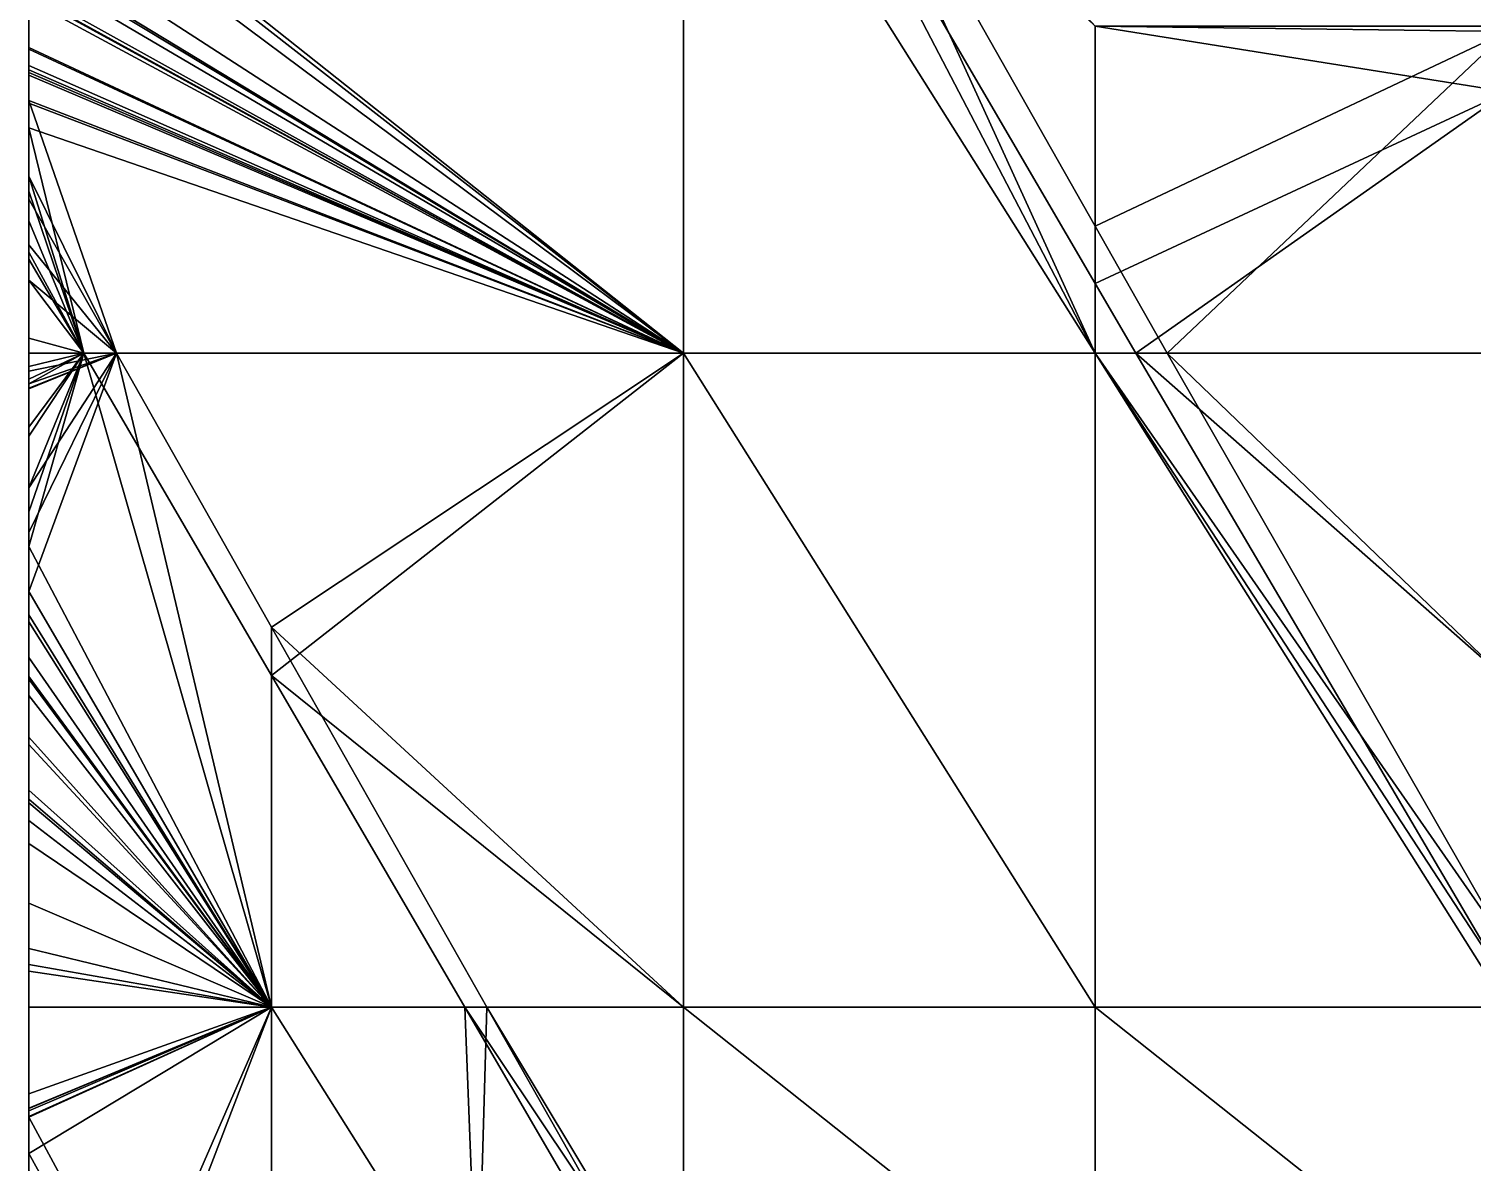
# Model space of a CAD drawing. Extents: x 376891 to 377036, y 6958800 to 6959083.
# Drawn here: x 376891.1 to 376947.2, y 6958863 to 6958907 of the extents above; entities that cross this region are included whole.
import ezdxf

# ---------------------------------------------------------------- set-up
doc = ezdxf.new("R2010")
doc.units = 0
doc.layers.add('FM2', color=7, linetype='CONTINUOUS')

msp = doc.modelspace()

# ---------------------------------------------------------------- linework, layer by layer
at = {"layer": 'FM2'}
for points in [[(376916.548, 6958894.42, 266.802), (376916.548, 6958919.819, 273.922), (376891.119, 6958914.603, 259.925)], [(376916.548, 6958919.819, 274.733), (376916.548, 6958894.42, 267.415), (376891.119, 6958914.603, 260.709)], [(376916.548, 6958919.819, 273.922), (376916.548, 6958894.42, 266.802), (376932.548, 6958894.42, 274.703)], [(376932.548, 6958894.42, 274.703), (376920.939, 6958919.819, 276.088), (376916.548, 6958919.819, 273.922)], [(376932.548, 6958894.42, 275.308), (376916.548, 6958894.42, 267.415), (376916.548, 6958919.819, 274.733)], [(376916.548, 6958919.819, 274.733), (376919.302, 6958919.819, 276.088), (376932.548, 6958894.42, 275.308)], [(376932.548, 6958907.119, 278.964), (376932.548, 6958897.131, 276.088), (376919.302, 6958919.819, 276.088)], [(376919.302, 6958919.819, 276.088), (376932.548, 6958897.131, 276.088), (376932.548, 6958894.42, 275.308)], [(376920.939, 6958919.819, 276.088), (376932.548, 6958899.356, 276.088), (376932.548, 6958907.119, 278.267)], [(376932.548, 6958894.42, 274.703), (376932.548, 6958899.356, 276.088), (376920.939, 6958919.819, 276.088)], [(376916.548, 6958894.42, 266.802), (376891.119, 6958914.603, 259.925), (376891.119, 6958913.39, 259.583)], [(376891.119, 6958914.603, 260.709), (376916.548, 6958894.42, 267.415), (376891.119, 6958914.235, 260.602)], [(376891.119, 6958914.235, 260.602), (376916.548, 6958894.42, 267.415), (376891.119, 6958913.39, 260.358)], [(376891.119, 6958909.833, 258.582), (376916.548, 6958894.42, 266.802), (376891.119, 6958913.39, 259.583)], [(376891.119, 6958910.876, 259.631), (376891.119, 6958913.39, 260.358), (376916.548, 6958894.42, 267.415)], [(376891.119, 6958910.876, 259.631), (376916.548, 6958894.42, 267.415), (376891.119, 6958909.737, 259.302)], [(376891.119, 6958909.833, 258.582), (376891.119, 6958909.357, 258.449), (376916.548, 6958894.42, 266.802)], [(376891.119, 6958909.737, 259.302), (376916.548, 6958894.42, 267.415), (376891.119, 6958909.357, 259.192)], [(376891.119, 6958908.339, 258.162), (376916.548, 6958894.42, 266.802), (376891.119, 6958909.357, 258.449)], [(376891.119, 6958909.357, 259.192), (376916.548, 6958894.42, 267.415), (376891.119, 6958908.541, 258.957)], [(376891.119, 6958908.541, 258.957), (376916.548, 6958894.42, 267.415), (376891.119, 6958908.376, 258.909)], [(376891.119, 6958908.376, 258.909), (376891.119, 6958906.229, 258.288), (376891.119, 6958908.134, 258.104)], [(376891.119, 6958908.376, 258.909), (376916.548, 6958894.42, 267.415), (376891.119, 6958906.229, 258.288)], [(376891.119, 6958908.134, 258.104), (376916.548, 6958894.42, 266.802), (376891.119, 6958908.339, 258.162)], [(376891.119, 6958908.134, 258.104), (376891.119, 6958905.593, 258.104), (376891.119, 6958906.291, 257.586)], [(376891.119, 6958906.229, 258.288), (376891.119, 6958905.593, 258.104), (376891.119, 6958908.134, 258.104)], [(376916.548, 6958894.42, 266.802), (376891.119, 6958908.134, 258.104), (376891.119, 6958906.291, 257.586)], [(376932.548, 6958907.119, 278.267), (376932.548, 6958899.356, 276.088), (376948.548, 6958906.91, 286.168)], [(376948.548, 6958906.91, 286.168), (376948.548, 6958907.119, 286.227), (376932.548, 6958907.119, 278.267)], [(376948.548, 6958904.568, 286.168), (376932.548, 6958897.131, 276.088), (376932.548, 6958907.119, 278.964)], [(376932.548, 6958907.119, 278.964), (376948.548, 6958907.119, 286.904), (376948.548, 6958904.568, 286.168)], [(376932.548, 6958899.356, 276.088), (376935.342, 6958894.42, 276.088), (376948.548, 6958906.91, 286.168)], [(376935.342, 6958894.42, 276.088), (376948.548, 6958894.42, 282.644), (376948.548, 6958906.91, 286.168)], [(376891.119, 6958906.291, 257.586), (376891.119, 6958905.593, 258.104), (376891.119, 6958905.419, 258.054)], [(376891.119, 6958906.291, 257.586), (376891.119, 6958905.419, 258.054), (376891.119, 6958905.324, 257.314)], [(376891.119, 6958905.324, 257.314), (376916.548, 6958894.42, 266.802), (376891.119, 6958906.291, 257.586)], [(376891.119, 6958906.229, 258.288), (376916.548, 6958894.42, 267.415), (376891.119, 6958905.593, 258.104)], [(376916.548, 6958894.42, 267.415), (376891.119, 6958905.419, 258.054), (376891.119, 6958905.593, 258.104)], [(376891.119, 6958905.324, 257.314), (376891.119, 6958905.419, 258.054), (376891.119, 6958905.324, 258.027)], [(376916.548, 6958894.42, 267.415), (376891.119, 6958905.324, 258.027), (376891.119, 6958905.419, 258.054)], [(376891.119, 6958905.324, 258.027), (376891.119, 6958905.216, 257.995), (376891.119, 6958905.324, 257.314)], [(376891.119, 6958904.233, 257.007), (376891.119, 6958905.324, 257.314), (376891.119, 6958905.216, 257.995)], [(376891.119, 6958904.233, 257.007), (376916.548, 6958894.42, 266.802), (376891.119, 6958905.324, 257.314)], [(376916.548, 6958894.42, 267.415), (376891.119, 6958905.216, 257.995), (376891.119, 6958905.324, 258.027)], [(376891.119, 6958905.216, 257.995), (376891.119, 6958904.124, 257.68), (376891.119, 6958904.233, 257.007)], [(376916.548, 6958894.42, 267.415), (376891.119, 6958904.124, 257.68), (376891.119, 6958905.216, 257.995)], [(376948.548, 6958904.568, 286.168), (376934.125, 6958894.42, 276.088), (376932.548, 6958897.131, 276.088)], [(376948.548, 6958904.568, 286.168), (376948.548, 6958894.42, 283.238), (376934.125, 6958894.42, 276.088)], [(376891.119, 6958904.124, 257.68), (376891.119, 6958903.17, 257.404), (376891.119, 6958904.233, 257.007)], [(376891.119, 6958903.17, 257.404), (376891.119, 6958901.292, 256.18), (376891.119, 6958904.233, 257.007)], [(376891.119, 6958901.292, 256.18), (376894.527, 6958894.42, 255.93), (376891.119, 6958904.233, 257.007)], [(376894.527, 6958894.42, 255.93), (376916.548, 6958894.42, 266.802), (376891.119, 6958904.233, 257.007)], [(376891.119, 6958904.124, 257.68), (376916.548, 6958894.42, 267.415), (376891.119, 6958903.17, 257.404)], [(376891.119, 6958901.292, 256.18), (376891.119, 6958903.17, 257.404), (376891.119, 6958901.292, 256.861)], [(376891.119, 6958901.292, 256.861), (376891.119, 6958903.17, 257.404), (376893.256, 6958894.42, 255.93)], [(376891.119, 6958903.17, 257.404), (376916.548, 6958894.42, 267.415), (376893.256, 6958894.42, 255.93)], [(376891.119, 6958901.292, 256.861), (376891.119, 6958900.715, 256.695), (376891.119, 6958901.292, 256.18)], [(376891.119, 6958900.715, 256.695), (376891.119, 6958900.402, 255.93), (376891.119, 6958901.292, 256.18)], [(376891.119, 6958900.402, 255.93), (376894.527, 6958894.42, 255.93), (376891.119, 6958901.292, 256.18)], [(376891.119, 6958900.715, 256.695), (376891.119, 6958901.292, 256.861), (376893.256, 6958894.42, 255.93)], [(376891.119, 6958900.402, 255.93), (376891.119, 6958900.715, 256.695), (376891.119, 6958899.556, 256.36)], [(376891.119, 6958900.715, 256.695), (376893.256, 6958894.42, 255.93), (376891.119, 6958899.556, 256.36)], [(376891.119, 6958900.402, 255.93), (376891.119, 6958899.556, 256.36), (376891.119, 6958898.633, 255.432)], [(376891.119, 6958898.633, 255.432), (376894.527, 6958894.42, 255.93), (376891.119, 6958900.402, 255.93)], [(376891.119, 6958899.556, 256.36), (376891.119, 6958898.337, 256.008), (376891.119, 6958898.633, 255.432)], [(376891.119, 6958899.556, 256.36), (376893.256, 6958894.42, 255.93), (376891.119, 6958898.337, 256.008)], [(376935.342, 6958894.42, 276.088), (376932.548, 6958899.356, 276.088), (376932.548, 6958894.42, 274.703)], [(376891.119, 6958898.633, 255.432), (376891.119, 6958898.337, 256.008), (376891.119, 6958898.067, 255.93)], [(376891.119, 6958898.633, 255.432), (376891.119, 6958898.067, 255.93), (376891.119, 6958897.259, 255.045)], [(376891.119, 6958897.259, 255.045), (376894.527, 6958894.42, 255.93), (376891.119, 6958898.633, 255.432)], [(376891.119, 6958898.337, 256.008), (376893.256, 6958894.42, 255.93), (376891.119, 6958898.067, 255.93)], [(376891.119, 6958897.259, 255.045), (376891.119, 6958898.067, 255.93), (376891.119, 6958897.259, 255.696)], [(376891.119, 6958898.067, 255.93), (376893.256, 6958894.42, 255.93), (376891.119, 6958897.259, 255.696)], [(376891.119, 6958897.259, 255.045), (376891.119, 6958897.259, 255.696), (376891.119, 6958895.008, 255.045)], [(376891.119, 6958897.259, 255.045), (376891.119, 6958895.008, 255.045), (376891.119, 6958894.42, 254.246)], [(376891.119, 6958894.42, 254.246), (376894.527, 6958894.42, 255.93), (376891.119, 6958897.259, 255.045)], [(376893.256, 6958894.42, 255.93), (376891.119, 6958895.008, 255.045), (376891.119, 6958897.259, 255.696)], [(376932.548, 6958894.42, 275.308), (376932.548, 6958897.131, 276.088), (376934.125, 6958894.42, 276.088)], [(376891.119, 6958895.008, 255.045), (376891.119, 6958894.42, 254.875), (376891.119, 6958894.42, 254.246)], [(376893.256, 6958894.42, 255.93), (376891.119, 6958894.42, 254.875), (376891.119, 6958895.008, 255.045)], [(376891.119, 6958894.42, 254.875), (376891.119, 6958893.897, 254.725), (376891.119, 6958894.42, 254.246)], [(376891.119, 6958893.897, 254.725), (376891.119, 6958893.226, 254.05), (376891.119, 6958894.42, 254.246)], [(376891.119, 6958893.226, 254.05), (376891.119, 6958893.719, 254.05), (376891.119, 6958894.42, 254.246)], [(376891.119, 6958887.452, 252.299), (376894.527, 6958894.42, 255.93), (376891.119, 6958889.193, 252.786)], [(376891.119, 6958885.161, 251.659), (376894.527, 6958894.42, 255.93), (376891.119, 6958887.452, 252.299)], [(376891.119, 6958893.036, 253.86), (376894.527, 6958894.42, 255.93), (376891.119, 6958893.064, 253.867)], [(376891.119, 6958889.193, 252.786), (376894.527, 6958894.42, 255.93), (376891.119, 6958893.036, 253.86)], [(376891.119, 6958885.161, 251.659), (376900.548, 6958869.022, 251.809), (376894.527, 6958894.42, 255.93)], [(376894.527, 6958894.42, 255.93), (376891.119, 6958893.226, 253.912), (376891.119, 6958893.064, 253.867)], [(376891.119, 6958893.719, 254.05), (376894.527, 6958894.42, 255.93), (376891.119, 6958894.42, 254.246)], [(376891.119, 6958893.226, 253.912), (376894.527, 6958894.42, 255.93), (376891.119, 6958893.719, 254.05)], [(376893.256, 6958894.42, 255.93), (376891.119, 6958888.252, 253.104), (376891.119, 6958889.193, 253.374)], [(376893.256, 6958894.42, 255.93), (376891.119, 6958893.226, 254.532), (376891.119, 6958893.409, 254.585)], [(376893.256, 6958894.42, 255.93), (376891.119, 6958891.548, 254.05), (376891.119, 6958893.226, 254.532)], [(376893.256, 6958894.42, 255.93), (376891.119, 6958889.193, 253.374), (376891.119, 6958891.201, 253.951)], [(376891.119, 6958886.905, 252.717), (376893.256, 6958894.42, 255.93), (376900.548, 6958869.022, 252.233)], [(376891.119, 6958888.252, 253.104), (376893.256, 6958894.42, 255.93), (376891.119, 6958886.905, 252.717)], [(376891.119, 6958891.548, 254.05), (376893.256, 6958894.42, 255.93), (376891.119, 6958891.201, 253.951)], [(376893.256, 6958894.42, 255.93), (376891.119, 6958893.409, 254.585), (376891.119, 6958893.897, 254.725)], [(376893.256, 6958894.42, 255.93), (376891.119, 6958893.897, 254.725), (376891.119, 6958894.42, 254.875)], [(376891.119, 6958893.409, 254.585), (376891.119, 6958893.226, 254.05), (376891.119, 6958893.897, 254.725)], [(376893.256, 6958894.42, 255.93), (376900.548, 6958881.899, 255.93), (376900.548, 6958869.022, 252.233)], [(376900.548, 6958881.899, 255.93), (376893.256, 6958894.42, 255.93), (376916.548, 6958894.42, 267.415)], [(376900.548, 6958869.022, 251.809), (376900.548, 6958883.777, 255.93), (376894.527, 6958894.42, 255.93)], [(376916.548, 6958894.42, 266.802), (376894.527, 6958894.42, 255.93), (376900.548, 6958883.777, 255.93)], [(376916.548, 6958869.022, 259.69), (376916.548, 6958894.42, 266.802), (376900.548, 6958883.777, 255.93)], [(376900.548, 6958881.899, 255.93), (376916.548, 6958894.42, 267.415), (376916.548, 6958869.022, 260.106)], [(376916.548, 6958894.42, 266.802), (376916.548, 6958869.022, 259.69), (376932.548, 6958869.022, 267.544)], [(376932.548, 6958894.42, 274.703), (376916.548, 6958894.42, 266.802), (376932.548, 6958869.022, 267.544)], [(376932.548, 6958869.022, 267.961), (376916.548, 6958869.022, 260.106), (376916.548, 6958894.42, 267.415)], [(376932.548, 6958869.022, 267.961), (376916.548, 6958894.42, 267.415), (376932.548, 6958894.42, 275.308)], [(376948.548, 6958871.397, 276.088), (376935.342, 6958894.42, 276.088), (376932.548, 6958894.42, 274.703)], [(376948.548, 6958869.022, 275.411), (376948.548, 6958871.397, 276.088), (376932.548, 6958894.42, 274.703)], [(376932.548, 6958894.42, 274.703), (376932.548, 6958869.022, 267.544), (376948.548, 6958869.022, 275.411)], [(376932.548, 6958894.42, 275.308), (376934.125, 6958894.42, 276.088), (376948.548, 6958869.907, 276.088)], [(376932.548, 6958894.42, 275.308), (376948.548, 6958869.907, 276.088), (376948.548, 6958869.022, 275.83)], [(376948.548, 6958869.022, 275.83), (376932.548, 6958869.022, 267.961), (376932.548, 6958894.42, 275.308)], [(376948.548, 6958881.721, 279.54), (376948.548, 6958869.907, 276.088), (376934.125, 6958894.42, 276.088)], [(376934.125, 6958894.42, 276.088), (376948.548, 6958894.42, 283.238), (376948.548, 6958881.721, 279.54)], [(376935.342, 6958894.42, 276.088), (376948.548, 6958871.397, 276.088), (376948.548, 6958881.721, 279.035)], [(376948.548, 6958881.721, 279.035), (376948.548, 6958894.42, 282.644), (376935.342, 6958894.42, 276.088)], [(376891.119, 6958893.226, 254.05), (376891.119, 6958893.226, 253.912), (376891.119, 6958893.719, 254.05)], [(376891.119, 6958893.226, 254.05), (376891.119, 6958893.409, 254.585), (376891.119, 6958893.226, 254.532)], [(376891.119, 6958891.548, 254.05), (376891.119, 6958893.226, 254.05), (376891.119, 6958893.226, 254.532)], [(376891.119, 6958893.226, 254.05), (376891.119, 6958891.548, 254.05), (376891.119, 6958893.036, 253.86)], [(376891.119, 6958893.064, 253.867), (376891.119, 6958893.226, 253.912), (376891.119, 6958893.226, 254.05)], [(376891.119, 6958893.036, 253.86), (376891.119, 6958893.064, 253.867), (376891.119, 6958893.226, 254.05)], [(376891.119, 6958891.548, 254.05), (376891.119, 6958891.201, 253.951), (376891.119, 6958893.036, 253.86)], [(376891.119, 6958889.193, 252.786), (376891.119, 6958893.036, 253.86), (376891.119, 6958891.201, 253.951)], [(376891.119, 6958891.201, 253.951), (376891.119, 6958889.193, 253.374), (376891.119, 6958889.193, 252.786)], [(376891.119, 6958889.193, 252.786), (376891.119, 6958889.193, 253.374), (376891.119, 6958888.252, 253.104)], [(376891.119, 6958889.193, 252.786), (376891.119, 6958888.252, 253.104), (376891.119, 6958887.452, 252.299)], [(376891.119, 6958888.252, 253.104), (376891.119, 6958886.905, 252.717), (376891.119, 6958887.452, 252.299)], [(376891.119, 6958886.905, 252.717), (376891.119, 6958885.161, 251.659), (376891.119, 6958887.452, 252.299)], [(376891.119, 6958886.905, 252.717), (376891.119, 6958885.161, 252.216), (376891.119, 6958885.161, 251.659)], [(376891.119, 6958885.161, 252.216), (376891.119, 6958886.905, 252.717), (376900.548, 6958869.022, 252.233)], [(376891.119, 6958885.161, 252.216), (376891.119, 6958884.258, 251.957), (376891.119, 6958885.161, 251.659)], [(376891.119, 6958884.258, 251.957), (376891.119, 6958883.989, 251.332), (376891.119, 6958885.161, 251.659)], [(376891.119, 6958883.989, 251.332), (376900.548, 6958869.022, 251.809), (376891.119, 6958885.161, 251.659)], [(376891.119, 6958884.258, 251.957), (376891.119, 6958885.161, 252.216), (376900.548, 6958869.022, 252.233)], [(376891.119, 6958883.989, 251.332), (376891.119, 6958884.258, 251.957), (376891.119, 6958883.989, 251.88)], [(376891.119, 6958884.258, 251.957), (376900.548, 6958869.022, 252.233), (376891.119, 6958883.989, 251.88)], [(376891.119, 6958883.989, 251.332), (376891.119, 6958883.989, 251.88), (376891.119, 6958882.605, 251.481)], [(376891.119, 6958883.989, 251.332), (376891.119, 6958882.605, 251.481), (376891.119, 6958881.864, 250.736)], [(376900.548, 6958869.022, 251.809), (376891.119, 6958883.989, 251.332), (376891.119, 6958881.864, 250.736)], [(376900.548, 6958869.022, 252.233), (376891.119, 6958882.605, 251.481), (376891.119, 6958883.989, 251.88)], [(376908.911, 6958869.022, 255.93), (376900.548, 6958883.777, 255.93), (376900.548, 6958869.022, 251.809)], [(376900.548, 6958883.777, 255.93), (376908.911, 6958869.022, 255.93), (376916.548, 6958869.022, 259.69)], [(376891.119, 6958882.605, 251.481), (376891.119, 6958881.753, 251.236), (376891.119, 6958881.864, 250.736)], [(376900.548, 6958869.022, 252.233), (376891.119, 6958881.753, 251.236), (376891.119, 6958882.605, 251.481)], [(376891.119, 6958881.753, 251.236), (376891.119, 6958881.128, 251.056), (376891.119, 6958881.864, 250.736)], [(376891.119, 6958881.128, 251.056), (376891.119, 6958881.128, 250.53), (376891.119, 6958881.864, 250.736)], [(376900.548, 6958869.022, 251.809), (376891.119, 6958881.864, 250.736), (376891.119, 6958881.128, 250.53)], [(376900.548, 6958869.022, 252.233), (376891.119, 6958881.128, 251.056), (376891.119, 6958881.753, 251.236)], [(376900.548, 6958869.022, 252.233), (376900.548, 6958881.899, 255.93), (376908.058, 6958869.022, 255.93)], [(376916.548, 6958869.022, 260.106), (376908.058, 6958869.022, 255.93), (376900.548, 6958881.899, 255.93)], [(376891.119, 6958881.128, 251.056), (376891.119, 6958879.503, 250.588), (376891.119, 6958881.128, 250.53)], [(376891.119, 6958879.503, 250.588), (376891.119, 6958879.225, 249.996), (376891.119, 6958881.128, 250.53)], [(376900.548, 6958869.022, 251.809), (376891.119, 6958881.128, 250.53), (376891.119, 6958879.225, 249.996)], [(376891.119, 6958881.128, 251.056), (376900.548, 6958869.022, 252.233), (376891.119, 6958879.503, 250.588)], [(376891.119, 6958879.503, 250.588), (376891.119, 6958877.446, 249.996), (376891.119, 6958879.225, 249.996)], [(376891.119, 6958879.503, 250.588), (376900.548, 6958869.022, 252.233), (376891.119, 6958877.446, 249.996)], [(376891.119, 6958879.225, 249.996), (376891.119, 6958877.446, 249.996), (376891.119, 6958877.095, 249.399)], [(376900.548, 6958869.022, 251.809), (376891.119, 6958879.225, 249.996), (376891.119, 6958877.095, 249.399)], [(376891.119, 6958877.446, 249.996), (376891.119, 6958877.095, 249.895), (376891.119, 6958877.095, 249.399)], [(376891.119, 6958877.446, 249.996), (376900.548, 6958869.022, 252.233), (376891.119, 6958877.095, 249.895)], [(376891.119, 6958877.095, 249.399), (376891.119, 6958877.095, 249.895), (376891.119, 6958876.954, 249.855)], [(376891.119, 6958877.095, 249.399), (376891.119, 6958876.954, 249.855), (376891.119, 6958876.271, 249.168)], [(376900.548, 6958869.022, 251.809), (376891.119, 6958877.095, 249.399), (376891.119, 6958876.271, 249.168)], [(376900.548, 6958869.022, 252.233), (376891.119, 6958876.954, 249.855), (376891.119, 6958877.095, 249.895)], [(376891.119, 6958876.954, 249.855), (376891.119, 6958875.373, 249.399), (376891.119, 6958876.271, 249.168)], [(376900.548, 6958869.022, 252.233), (376891.119, 6958875.373, 249.399), (376891.119, 6958876.954, 249.855)], [(376891.119, 6958873.062, 248.268), (376891.119, 6958876.271, 249.168), (376891.119, 6958875.373, 249.399)], [(376900.548, 6958869.022, 251.809), (376891.119, 6958876.271, 249.168), (376891.119, 6958873.062, 248.268)], [(376891.119, 6958875.373, 249.399), (376891.119, 6958873.062, 248.734), (376891.119, 6958873.062, 248.268)], [(376900.548, 6958869.022, 252.233), (376891.119, 6958873.062, 248.734), (376891.119, 6958875.373, 249.399)], [(376891.119, 6958873.062, 248.734), (376891.119, 6958871.304, 248.228), (376891.119, 6958873.062, 248.268)], [(376891.119, 6958871.304, 248.228), (376891.119, 6958870.678, 247.599), (376891.119, 6958873.062, 248.268)], [(376900.548, 6958869.022, 251.809), (376891.119, 6958873.062, 248.268), (376891.119, 6958870.678, 247.599)], [(376900.548, 6958869.022, 252.233), (376891.119, 6958871.304, 248.228), (376891.119, 6958873.062, 248.734)], [(376891.119, 6958871.304, 248.228), (376891.119, 6958870.42, 247.974), (376891.119, 6958870.678, 247.599)], [(376891.119, 6958871.304, 248.228), (376900.548, 6958869.022, 252.233), (376891.119, 6958870.42, 247.974)], [(376891.119, 6958869.029, 247.137), (376891.119, 6958870.678, 247.599), (376891.119, 6958870.42, 247.974)], [(376900.548, 6958869.022, 251.809), (376891.119, 6958870.678, 247.599), (376891.119, 6958869.029, 247.137)], [(376891.119, 6958870.42, 247.974), (376891.119, 6958869.029, 247.573), (376891.119, 6958869.029, 247.137)], [(376900.548, 6958869.022, 252.233), (376891.119, 6958869.029, 247.573), (376891.119, 6958870.42, 247.974)], [(376891.119, 6958869.029, 247.573), (376891.119, 6958869.023, 247.571), (376891.119, 6958869.029, 247.137)], [(376891.119, 6958869.029, 247.137), (376891.119, 6958869.023, 247.571), (376891.119, 6958869.022, 247.135)], [(376900.548, 6958869.022, 251.809), (376891.119, 6958869.029, 247.137), (376891.119, 6958869.022, 247.135)], [(376891.119, 6958869.029, 247.573), (376900.548, 6958869.022, 252.233), (376891.119, 6958869.023, 247.571)], [(376891.119, 6958869.022, 247.135), (376891.119, 6958869.023, 247.571), (376891.119, 6958869.022, 247.571)], [(376900.548, 6958869.022, 252.233), (376891.119, 6958869.022, 247.571), (376891.119, 6958869.023, 247.571)], [(376891.119, 6958869.022, 247.135), (376891.119, 6958869.022, 247.571), (376891.119, 6958865.658, 246.607)], [(376891.119, 6958869.022, 247.135), (376891.119, 6958865.658, 246.607), (376891.119, 6958865.093, 246.038)], [(376891.119, 6958865.093, 246.038), (376900.548, 6958869.022, 251.809), (376891.119, 6958869.022, 247.135)], [(376891.119, 6958864.997, 246.011), (376900.548, 6958869.022, 251.809), (376891.119, 6958865.093, 246.038)], [(376891.119, 6958864.747, 245.942), (376900.548, 6958869.022, 251.809), (376891.119, 6958864.997, 246.011)], [(376895.677, 6958856.323, 245.85), (376900.548, 6958869.022, 251.809), (376891.119, 6958864.747, 245.942)], [(376891.119, 6958869.022, 247.571), (376900.548, 6958869.022, 252.233), (376891.119, 6958865.658, 246.607)], [(376900.548, 6958869.022, 252.233), (376891.119, 6958864.997, 246.417), (376891.119, 6958865.083, 246.442)], [(376900.548, 6958869.022, 252.233), (376891.119, 6958865.083, 246.442), (376891.119, 6958865.658, 246.607)], [(376891.119, 6958863.339, 245.942), (376900.548, 6958869.022, 252.233), (376895.002, 6958856.323, 245.85)], [(376891.119, 6958864.773, 246.353), (376900.548, 6958869.022, 252.233), (376891.119, 6958863.339, 245.942)], [(376891.119, 6958864.997, 246.417), (376900.548, 6958869.022, 252.233), (376891.119, 6958864.773, 246.353)], [(376900.548, 6958869.022, 252.233), (376900.548, 6958856.323, 248.594), (376895.002, 6958856.323, 245.85)], [(376895.677, 6958856.323, 245.85), (376900.548, 6958856.323, 248.268), (376900.548, 6958869.022, 251.809)], [(376900.548, 6958869.022, 251.809), (376900.548, 6958856.323, 248.268), (376908.548, 6958856.323, 252.216)], [(376908.911, 6958869.022, 255.93), (376900.548, 6958869.022, 251.809), (376908.548, 6958856.323, 252.216)], [(376908.548, 6958856.323, 252.535), (376900.548, 6958856.323, 248.594), (376900.548, 6958869.022, 252.233)], [(376908.548, 6958856.323, 252.535), (376900.548, 6958869.022, 252.233), (376908.058, 6958869.022, 255.93)], [(376908.058, 6958869.022, 255.93), (376915.465, 6958856.323, 255.93), (376908.548, 6958856.323, 252.535)], [(376908.058, 6958869.022, 255.93), (376916.548, 6958869.022, 260.106), (376916.548, 6958856.323, 256.461)], [(376916.548, 6958856.323, 256.461), (376915.465, 6958856.323, 255.93), (376908.058, 6958869.022, 255.93)], [(376908.548, 6958856.323, 252.216), (376916.113, 6958856.323, 255.93), (376908.911, 6958869.022, 255.93)], [(376916.548, 6958856.323, 256.143), (376916.548, 6958869.022, 259.69), (376908.911, 6958869.022, 255.93)], [(376908.911, 6958869.022, 255.93), (376916.113, 6958856.323, 255.93), (376916.548, 6958856.323, 256.143)], [(376932.548, 6958856.323, 263.962), (376932.548, 6958869.022, 267.544), (376916.548, 6958869.022, 259.69)], [(376916.548, 6958869.022, 259.69), (376916.548, 6958856.323, 256.143), (376932.548, 6958856.323, 263.962)], [(376916.548, 6958869.022, 260.106), (376932.548, 6958869.022, 267.961), (376932.548, 6958856.323, 264.287)], [(376932.548, 6958856.323, 264.287), (376916.548, 6958856.323, 256.461), (376916.548, 6958869.022, 260.106)], [(376948.548, 6958856.323, 271.774), (376948.548, 6958869.022, 275.411), (376932.548, 6958869.022, 267.544)], [(376932.548, 6958869.022, 267.544), (376932.548, 6958856.323, 263.962), (376948.548, 6958856.323, 271.774)], [(376932.548, 6958869.022, 267.961), (376948.548, 6958869.022, 275.83), (376948.548, 6958856.323, 272.109)], [(376948.548, 6958856.323, 272.109), (376932.548, 6958856.323, 264.287), (376932.548, 6958869.022, 267.961)], [(376891.119, 6958865.658, 246.607), (376891.119, 6958865.083, 246.442), (376891.119, 6958865.093, 246.038)], [(376891.119, 6958865.093, 246.038), (376891.119, 6958865.083, 246.442), (376891.119, 6958864.997, 246.417)], [(376891.119, 6958865.093, 246.038), (376891.119, 6958864.997, 246.417), (376891.119, 6958864.997, 246.011)], [(376891.119, 6958864.997, 246.417), (376891.119, 6958864.773, 246.353), (376891.119, 6958864.997, 246.011)], [(376891.119, 6958864.773, 246.353), (376891.119, 6958864.747, 245.942), (376891.119, 6958864.997, 246.011)], [(376891.119, 6958864.773, 246.353), (376891.119, 6958863.339, 245.942), (376891.119, 6958864.747, 245.942)], [(376891.119, 6958862.663, 245.36), (376891.119, 6958864.747, 245.942), (376891.119, 6958863.339, 245.942)], [(376891.119, 6958862.663, 245.36), (376895.677, 6958856.323, 245.85), (376891.119, 6958864.747, 245.942)], [(376891.119, 6958863.339, 245.942), (376891.119, 6958862.156, 245.602), (376891.119, 6958862.663, 245.36)], [(376891.119, 6958863.339, 245.942), (376895.002, 6958856.323, 245.85), (376891.119, 6958862.156, 245.602)]]:
    msp.add_3dface(points, dxfattribs=at)

doc.saveas('drawing.dxf')
